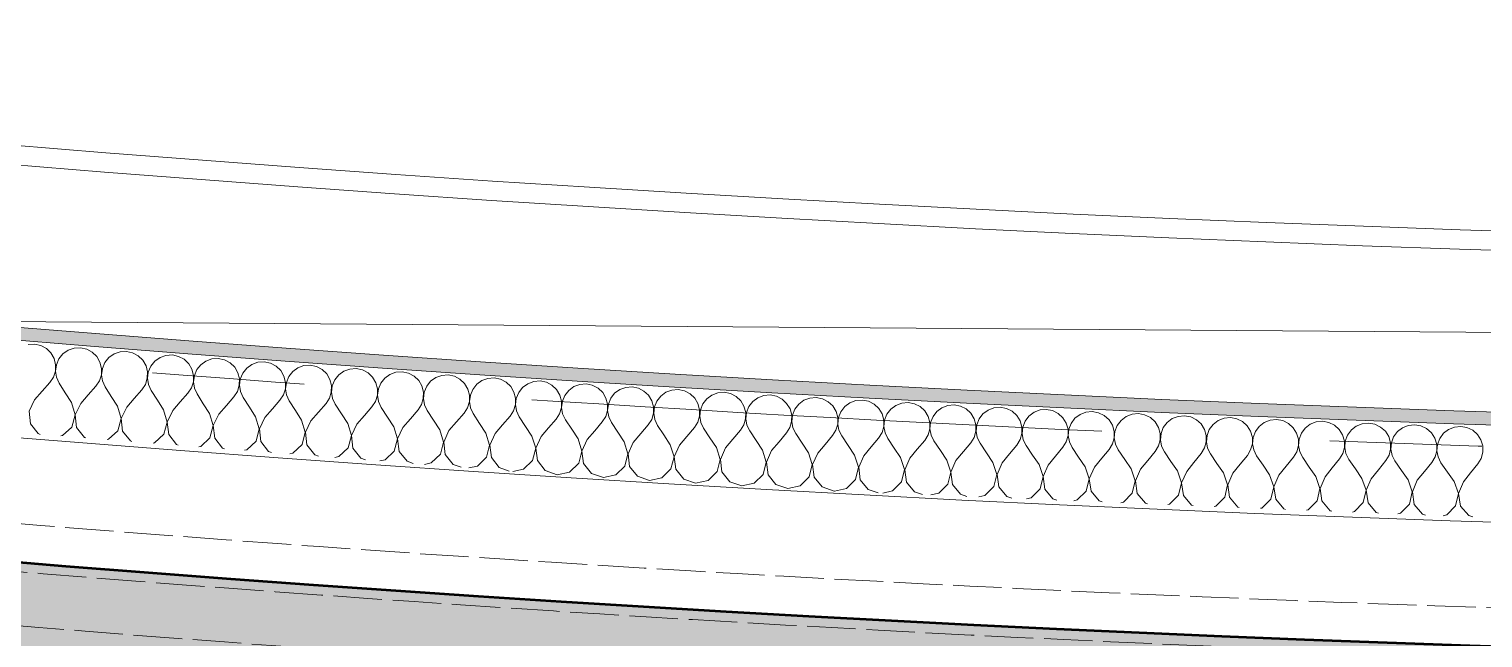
# Model space of a CAD drawing. Header units: millimetres. Extents: x -89663 to 74273, y -103666 to 18539.
# Drawn here: x -29060 to -27712, y -71921 to -71356 of the extents above; entities that cross this region are included whole.
import ezdxf
from ezdxf.enums import TextEntityAlignment as Align

# ---------------------------------------------------------------- set-up
doc = ezdxf.new("R2010")
doc.units = ezdxf.units.MM
doc.header["$MEASUREMENT"] = 0
doc.linetypes.add('Double Dashed', pattern=[1093.611073, 529.166651, -211.666656, 141.111112, -211.666656])
doc.linetypes.add('Hidden Line', pattern=[55, 45, -10])
for name, color, linetype in [('A-20-M_Floor_Slab', 7, 'Continuous'), ('A-25-M_Wall_Ext', 7, 'Continuous'), ('New_A-15-MG_Structural_Grid_Phase_2', 7, 'Continuous'), ('New_A-25-M_Wall_Ext', 7, 'Continuous'), ('New_A-25-M_Wall_Int', 7, 'Continuous'), ('New_A-40-M_Soft_Landscaping_P2', 7, 'Continuous')]:
    doc.layers.add(name, color=color, linetype=linetype)
for name, color, linetype, lineweight in [('A-20-M_Floor_Slab_Pen_No__89', 8, 'Continuous', 20), ('A-25-M_Wall_Ext_Pen_No__87', 8, 'Continuous', 20), ('New_A-25-M_Wall_Ext_Pen_No__87', 8, 'Continuous', 20), ('New_A-25-M_Wall_Int_Pen_No__193', 7, 'Continuous', 18), ('New_A-40-M_Soft_Landscaping_P2_Pen_No__150', 7, 'Continuous', 0)]:
    doc.layers.add(name, color=color, linetype=linetype, lineweight=lineweight)
for name, color, linetype, lineweight, true_color in [('New_A-15-MG_Structural_Grid_Phase_2_Pen_No__222', 7, 'Continuous', 13, 0x65af33), ('New_A-25-M_Wall_Ext_Pen_No__107', 7, 'Continuous', 15, 0xa6a6a6), ('New_A-25-M_Wall_Ext_Pen_No__27', 7, 'Continuous', 50, 0x2a2a2a), ('New_A-25-M_Wall_Int_Pen_No__107', 7, 'Continuous', 15, 0xa6a6a6), ('New_A-25-M_Wall_Int_Pen_No__149', 7, 'Continuous', 0, 0x2a2a2a)]:
    doc.layers.add(name, color=color, linetype=linetype, lineweight=lineweight, true_color=true_color)
doc.styles.add('GENERATED_STYLE_4', font='')
doc.styles.get('GENERATED_STYLE_4').set_extended_font_data('Swis721 BT')

# ---------------------------------------------------------------- blocks, each defined once
blk = doc.blocks.new('*X220')
at = {"layer": 'New_A-25-M_Wall_Int_Pen_No__107', "linetype": 'Continuous'}
for p, q in [((-29060.8, -71648.9), (-29054.9, -71648.6)), ((-29054.9, -71648.6), (-29049.1, -71649.9)), ((-29049.1, -71649.9), (-29043.9, -71652.7)), ((-29043.9, -71652.7), (-29039.7, -71656.8)), ((-29039.7, -71656.8), (-29036.8, -71661.9)), ((-29032.3, -71662.3), (-29028.6, -71657.7)), ((-29028.6, -71657.7), (-29023.7, -71654.3)), ((-29023.7, -71654.3), (-29018.2, -71652.4)), ((-29018.2, -71652.4), (-29012.3, -71652)), ((-29012.3, -71652), (-29006.5, -71653.3)), ((-29006.5, -71653.3), (-29001.3, -71656.1)), ((-29001.3, -71656.1), (-28997.1, -71660.2)), ((-28997.1, -71660.2), (-28994.2, -71665.3)), ((-28986, -71661.1), (-28981.1, -71657.7)), ((-28981.1, -71657.7), (-28975.6, -71655.7)), ((-28975.6, -71655.7), (-28969.7, -71655.4)), ((-28969.7, -71655.4), (-28963.9, -71656.7)), ((-28963.9, -71656.7), (-28958.7, -71659.5)), ((-28958.7, -71659.5), (-28954.5, -71663.6)), ((-28938.5, -71661), (-28933, -71659.1)), ((-28933, -71659.1), (-28927.1, -71658.7)), ((-28927.1, -71658.7), (-28921.3, -71660)), ((-28921.3, -71660), (-28916.1, -71662.7)), ((-29035.5, -71673.6), (-29037.3, -71679.2)), ((-29036.8, -71661.9), (-29035.4, -71667.7)), ((-29035.4, -71667.7), (-29035.5, -71673.6)), ((-29035.4, -71673.6), (-29034.6, -71667.7)), ((-29034.5, -71679.4), (-29035.4, -71673.6)), ((-29034.6, -71667.7), (-29032.3, -71662.3)), ((-28994.2, -71665.3), (-28992.7, -71671.1)), ((-28992.7, -71671.1), (-28992.9, -71677)), ((-28992.7, -71677), (-28992, -71671.1)), ((-28992, -71671.1), (-28989.7, -71665.7)), ((-28989.7, -71665.7), (-28986, -71661.1)), ((-28954.5, -71663.6), (-28951.5, -71668.7)), ((-28951.5, -71668.7), (-28950.1, -71674.4)), ((-28949.4, -71674.5), (-28947, -71669)), ((-28947, -71669), (-28943.3, -71664.4)), ((-28943.3, -71664.4), (-28938.5, -71661)), ((-28916.1, -71662.7), (-28911.9, -71666.9)), ((-28911.9, -71666.9), (-28908.9, -71672)), ((-28908.9, -71672), (-28907.5, -71677.7)), ((-28906.7, -71677.8), (-28904.4, -71672.3)), ((-28904.4, -71672.3), (-28900.7, -71667.7)), ((-28900.7, -71667.7), (-28895.9, -71664.3)), ((-28895.9, -71664.3), (-28890.4, -71662.3)), ((-28890.4, -71662.3), (-28884.5, -71661.9)), ((-28884.5, -71661.9), (-28878.7, -71663.2)), ((-28878.7, -71663.2), (-28873.5, -71666)), ((-28873.5, -71666), (-28869.3, -71670.1)), ((-28869.3, -71670.1), (-28866.3, -71675.2)), ((-28861.8, -71675.5), (-28858.1, -71670.9)), ((-28858.1, -71670.9), (-28853.3, -71667.5)), ((-28853.3, -71667.5), (-28847.7, -71665.5)), ((-28847.7, -71665.5), (-28841.9, -71665.1)), ((-28841.9, -71665.1), (-28836.1, -71666.4)), ((-28836.1, -71666.4), (-28830.9, -71669.1)), ((-28830.9, -71669.1), (-28826.6, -71673.2)), ((-28826.6, -71673.2), (-28823.7, -71678.3)), ((-28815.5, -71674), (-28810.7, -71670.6)), ((-28810.7, -71670.6), (-28805.1, -71668.6)), ((-28805.1, -71668.6), (-28799.2, -71668.2)), ((-28799.2, -71668.2), (-28793.5, -71669.5)), ((-28793.5, -71669.5), (-28788.3, -71672.2)), ((-28788.3, -71672.2), (-28784, -71676.3)), ((-28772.8, -71677.1), (-28768, -71673.7)), ((-28768, -71673.7), (-28762.5, -71671.7)), ((-28762.5, -71671.7), (-28756.6, -71671.3)), ((-28756.6, -71671.3), (-28750.8, -71672.5)), ((-28750.8, -71672.5), (-28745.6, -71675.3)), ((-29047.7, -71692.2), (-29040.6, -71684.1)), ((-29037.3, -71679.2), (-29040.6, -71684.1)), ((-29032.1, -71684.8), (-29034.5, -71679.4)), ((-29026.4, -71693.9), (-29032.1, -71684.8)), ((-28994.7, -71682.6), (-28998, -71687.5)), ((-28992.9, -71677), (-28994.7, -71682.6)), ((-28991.9, -71682.8), (-28992.7, -71677)), ((-28989.4, -71688.2), (-28991.9, -71682.8)), ((-28952.1, -71686), (-28955.3, -71690.9)), ((-28950.3, -71680.3), (-28952.1, -71686)), ((-28950.1, -71674.4), (-28950.3, -71680.3)), ((-28950.1, -71680.3), (-28949.4, -71674.5)), ((-28949.2, -71686.2), (-28950.1, -71680.3)), ((-28946.8, -71691.6), (-28949.2, -71686.2)), ((-28907.6, -71683.6), (-28909.4, -71689.2)), ((-28907.5, -71677.7), (-28907.6, -71683.6)), ((-28907.5, -71683.6), (-28906.7, -71677.8)), ((-28906.6, -71689.5), (-28907.5, -71683.6)), ((-28865, -71686.8), (-28866.7, -71692.5)), ((-28866.3, -71675.2), (-28864.8, -71680.9)), ((-28864.8, -71680.9), (-28865, -71686.8)), ((-28864.8, -71686.8), (-28864.1, -71681)), ((-28863.9, -71692.7), (-28864.8, -71686.8)), ((-28864.1, -71681), (-28861.8, -71675.5)), ((-28823.7, -71678.3), (-28822.2, -71684.1)), ((-28822.2, -71684.1), (-28822.3, -71690)), ((-28822.2, -71690), (-28821.4, -71684.1)), ((-28821.4, -71684.1), (-28819.2, -71678.7)), ((-28819.2, -71678.7), (-28815.5, -71674)), ((-28784, -71676.3), (-28781, -71681.4)), ((-28781, -71681.4), (-28779.5, -71687.1)), ((-28779.5, -71687.1), (-28779.7, -71693.1)), ((-28779.5, -71693.1), (-28778.8, -71687.2)), ((-28778.8, -71687.2), (-28776.5, -71681.7)), ((-28776.5, -71681.7), (-28772.8, -71677.1)), ((-28745.6, -71675.3), (-28741.4, -71679.3)), ((-28741.4, -71679.3), (-28738.4, -71684.4)), ((-28738.4, -71684.4), (-28736.9, -71690.2)), ((-28736.1, -71690.2), (-28733.9, -71684.8)), ((-28733.9, -71684.8), (-28730.2, -71680.1)), ((-28730.2, -71680.1), (-28725.4, -71676.7)), ((-28725.4, -71676.7), (-28719.9, -71674.7)), ((-28719.9, -71674.7), (-28714, -71674.3)), ((-28714, -71674.3), (-28708.2, -71675.5)), ((-28708.2, -71675.5), (-28703, -71678.2)), ((-28703, -71678.2), (-28698.7, -71682.3)), ((-28698.7, -71682.3), (-28695.7, -71687.4)), ((-28695.7, -71687.4), (-28694.2, -71693.1)), ((-28691.2, -71687.7), (-28687.6, -71683.1)), ((-28687.6, -71683.1), (-28682.8, -71679.6)), ((-28682.8, -71679.6), (-28677.2, -71677.6)), ((-28677.2, -71677.6), (-28671.4, -71677.2)), ((-28671.4, -71677.2), (-28665.6, -71678.4)), ((-28665.6, -71678.4), (-28660.4, -71681.1)), ((-28660.4, -71681.1), (-28656.1, -71685.2)), ((-28656.1, -71685.2), (-28653.1, -71690.3)), ((-28648.6, -71690.6), (-28644.9, -71685.9)), ((-28644.9, -71685.9), (-28640.1, -71682.5)), ((-28640.1, -71682.5), (-28634.6, -71680.5)), ((-28634.6, -71680.5), (-28628.7, -71680)), ((-28628.7, -71680), (-28622.9, -71681.2)), ((-28622.9, -71681.2), (-28617.7, -71684)), ((-28617.7, -71684), (-28613.4, -71688)), ((-28602.3, -71688.8), (-28597.5, -71685.3)), ((-28597.5, -71685.3), (-28592, -71683.3)), ((-28592, -71683.3), (-28586.1, -71682.8)), ((-28586.1, -71682.8), (-28580.3, -71684)), ((-28580.3, -71684), (-28575.1, -71686.7)), ((-28575.1, -71686.7), (-28570.8, -71690.8)), ((-28554.8, -71688), (-28549.3, -71686)), ((-28549.3, -71686), (-28543.4, -71685.5)), ((-28543.4, -71685.5), (-28537.7, -71686.7)), ((-28537.7, -71686.7), (-28532.4, -71689.4)), ((-29059.9, -71710.7), (-29054.8, -71700.2)), ((-29054.8, -71700.2), (-29047.7, -71692.2)), ((-29020.6, -71702.9), (-29026.4, -71693.9)), ((-29012.1, -71703.6), (-29005, -71695.6)), ((-29005, -71695.6), (-28998, -71687.5)), ((-28983.7, -71697.3), (-28989.4, -71688.2)), ((-28978, -71706.3), (-28983.7, -71697.3)), ((-28969.4, -71707), (-28962.4, -71698.9)), ((-28962.4, -71698.9), (-28955.3, -71690.9)), ((-28941, -71700.6), (-28946.8, -71691.6)), ((-28935.3, -71709.6), (-28941, -71700.6)), ((-28919.7, -71702.2), (-28912.6, -71694.2)), ((-28909.4, -71689.2), (-28912.6, -71694.2)), ((-28904.1, -71694.8), (-28906.6, -71689.5)), ((-28898.4, -71703.9), (-28904.1, -71694.8)), ((-28877, -71705.5), (-28870, -71697.4)), ((-28866.7, -71692.5), (-28870, -71697.4)), ((-28861.4, -71698), (-28863.9, -71692.7)), ((-28855.7, -71707.1), (-28861.4, -71698)), ((-28834.3, -71708.6), (-28827.3, -71700.6)), ((-28824.1, -71695.6), (-28827.3, -71700.6)), ((-28822.3, -71690), (-28824.1, -71695.6)), ((-28821.2, -71695.8), (-28822.2, -71690)), ((-28818.8, -71701.2), (-28821.2, -71695.8)), ((-28781.4, -71698.7), (-28784.6, -71703.7)), ((-28779.7, -71693.1), (-28781.4, -71698.7)), ((-28778.6, -71698.9), (-28779.5, -71693.1)), ((-28776.1, -71704.3), (-28778.6, -71698.9)), ((-28737, -71696.1), (-28738.8, -71701.7)), ((-28736.9, -71690.2), (-28737, -71696.1)), ((-28736.8, -71696.1), (-28736.1, -71690.2)), ((-28735.9, -71701.9), (-28736.8, -71696.1)), ((-28694.4, -71699), (-28696.1, -71704.7)), ((-28694.2, -71693.1), (-28694.4, -71699)), ((-28694.2, -71699), (-28693.5, -71693.2)), ((-28693.2, -71704.9), (-28694.2, -71699)), ((-28693.5, -71693.2), (-28691.2, -71687.7)), ((-28653.1, -71690.3), (-28651.6, -71696)), ((-28651.6, -71696), (-28651.7, -71701.9)), ((-28651.5, -71701.9), (-28650.8, -71696)), ((-28650.8, -71696), (-28648.6, -71690.6)), ((-28613.4, -71688), (-28610.4, -71693.1)), ((-28610.4, -71693.1), (-28608.9, -71698.8)), ((-28608.9, -71698.8), (-28609, -71704.7)), ((-28608.8, -71704.7), (-28608.2, -71698.9)), ((-28608.2, -71698.9), (-28605.9, -71693.4)), ((-28605.9, -71693.4), (-28602.3, -71688.8)), ((-28570.8, -71690.8), (-28567.8, -71695.9)), ((-28567.8, -71695.9), (-28566.2, -71701.6)), ((-28565.5, -71701.6), (-28563.3, -71696.2)), ((-28563.3, -71696.2), (-28559.6, -71691.5)), ((-28559.6, -71691.5), (-28554.8, -71688)), ((-28532.4, -71689.4), (-28528.1, -71693.5)), ((-28528.1, -71693.5), (-28525.1, -71698.6)), ((-28525.1, -71698.6), (-28523.6, -71704.3)), ((-28522.8, -71704.3), (-28520.6, -71698.8)), ((-28520.6, -71698.8), (-28517, -71694.2)), ((-28517, -71694.2), (-28512.2, -71690.7)), ((-28512.2, -71690.7), (-28506.7, -71688.7)), ((-28506.7, -71688.7), (-28500.8, -71688.2)), ((-28500.8, -71688.2), (-28495, -71689.4)), ((-28495, -71689.4), (-28489.8, -71692.1)), ((-28489.8, -71692.1), (-28485.5, -71696.1)), ((-28485.5, -71696.1), (-28482.4, -71701.2)), ((-28477.9, -71701.5), (-28474.3, -71696.8)), ((-28474.3, -71696.8), (-28469.5, -71693.3)), ((-28469.5, -71693.3), (-28464, -71691.3)), ((-28464, -71691.3), (-28458.1, -71690.8)), ((-28458.1, -71690.8), (-28452.3, -71692)), ((-28452.3, -71692), (-28447.1, -71694.7)), ((-28447.1, -71694.7), (-28442.8, -71698.7)), ((-28442.8, -71698.7), (-28439.8, -71703.8)), ((-28435.2, -71704), (-28431.6, -71699.4)), ((-28431.6, -71699.4), (-28426.9, -71695.9)), ((-28426.9, -71695.9), (-28421.3, -71693.8)), ((-28421.3, -71693.8), (-28415.5, -71693.3)), ((-28415.5, -71693.3), (-28409.7, -71694.5)), ((-28409.7, -71694.5), (-28404.4, -71697.2)), ((-28404.4, -71697.2), (-28400.1, -71701.2)), ((-28389, -71701.8), (-28384.2, -71698.3)), ((-28384.2, -71698.3), (-28378.7, -71696.3)), ((-28378.7, -71696.3), (-28372.8, -71695.8)), ((-28372.8, -71695.8), (-28367, -71696.9)), ((-28367, -71696.9), (-28361.8, -71699.6)), ((-28361.8, -71699.6), (-28357.5, -71703.6)), ((-28346.3, -71704.3), (-28341.5, -71700.7)), ((-28341.5, -71700.7), (-28336, -71698.7)), ((-28336, -71698.7), (-28330.1, -71698.2)), ((-28330.1, -71698.2), (-28324.4, -71699.3)), ((-28324.4, -71699.3), (-28319.1, -71702)), ((-28293.4, -71701), (-28287.5, -71700.5)), ((-28287.5, -71700.5), (-28281.7, -71701.6)), ((-29058.6, -71722.4), (-29059.9, -71710.7)), ((-29020.6, -71702.9), (-29017.3, -71714.2)), ((-29017.3, -71714.2), (-29020.4, -71725.5)), ((-29017.2, -71714.2), (-29012.1, -71703.6)), ((-29015.9, -71725.8), (-29017.2, -71714.2)), ((-28978, -71706.3), (-28974.6, -71717.6)), ((-28974.5, -71717.6), (-28969.4, -71707)), ((-28935.3, -71709.6), (-28931.9, -71720.9)), ((-28931.8, -71720.9), (-28926.8, -71710.3)), ((-28926.8, -71710.3), (-28919.7, -71702.2)), ((-28892.6, -71712.9), (-28898.4, -71703.9)), ((-28892.6, -71712.9), (-28889.2, -71724.1)), ((-28889.1, -71724.1), (-28884.1, -71713.5)), ((-28884.1, -71713.5), (-28877, -71705.5)), ((-28849.9, -71716.1), (-28855.7, -71707.1)), ((-28841.4, -71716.7), (-28834.3, -71708.6)), ((-28813, -71710.2), (-28818.8, -71701.2)), ((-28807.2, -71719.2), (-28813, -71710.2)), ((-28798.7, -71719.8), (-28791.7, -71711.7)), ((-28791.7, -71711.7), (-28784.6, -71703.7)), ((-28770.3, -71713.3), (-28776.1, -71704.3)), ((-28764.5, -71722.3), (-28770.3, -71713.3)), ((-28749, -71714.8), (-28742, -71706.7)), ((-28738.8, -71701.7), (-28742, -71706.7)), ((-28733.4, -71707.3), (-28735.9, -71701.9)), ((-28727.6, -71716.3), (-28733.4, -71707.3)), ((-28706.3, -71717.8), (-28699.3, -71709.6)), ((-28696.1, -71704.7), (-28699.3, -71709.6)), ((-28690.7, -71710.2), (-28693.2, -71704.9)), ((-28684.9, -71719.2), (-28690.7, -71710.2)), ((-28663.6, -71720.7), (-28656.6, -71712.5)), ((-28653.4, -71707.6), (-28656.6, -71712.5)), ((-28651.7, -71701.9), (-28653.4, -71707.6)), ((-28650.6, -71707.8), (-28651.5, -71701.9)), ((-28648.1, -71713.1), (-28650.6, -71707.8)), ((-28642.2, -71722.1), (-28648.1, -71713.1)), ((-28610.7, -71710.4), (-28613.9, -71715.4)), ((-28609, -71704.7), (-28610.7, -71710.4)), ((-28607.9, -71710.6), (-28608.8, -71704.7)), ((-28605.4, -71715.9), (-28607.9, -71710.6)), ((-28568, -71713.2), (-28571.2, -71718.1)), ((-28566.3, -71707.5), (-28568, -71713.2)), ((-28566.2, -71701.6), (-28566.3, -71707.5)), ((-28566.2, -71707.5), (-28565.5, -71701.6)), ((-28565.2, -71713.3), (-28566.2, -71707.5)), ((-28562.7, -71718.7), (-28565.2, -71713.3)), ((-28523.6, -71710.2), (-28525.3, -71715.8)), ((-28523.6, -71704.3), (-28523.6, -71710.2)), ((-28523.5, -71710.2), (-28522.8, -71704.3)), ((-28522.5, -71716), (-28523.5, -71710.2)), ((-28481, -71712.8), (-28482.6, -71718.5)), ((-28482.4, -71701.2), (-28480.9, -71706.9)), ((-28480.9, -71706.9), (-28481, -71712.8)), ((-28480.8, -71712.8), (-28480.1, -71706.9)), ((-28479.8, -71718.6), (-28480.8, -71712.8)), ((-28480.1, -71706.9), (-28477.9, -71701.5)), ((-28439.8, -71703.8), (-28438.2, -71709.5)), ((-28438.2, -71709.5), (-28438.3, -71715.4)), ((-28438.1, -71715.4), (-28437.5, -71709.5)), ((-28437.5, -71709.5), (-28435.2, -71704)), ((-28400.1, -71701.2), (-28397.1, -71706.3)), ((-28397.1, -71706.3), (-28395.5, -71712)), ((-28395.5, -71712), (-28395.6, -71717.9)), ((-28395.4, -71717.9), (-28394.8, -71712)), ((-28394.8, -71712), (-28392.6, -71706.5)), ((-28392.6, -71706.5), (-28389, -71701.8)), ((-28357.5, -71703.6), (-28354.4, -71708.7)), ((-28354.4, -71708.7), (-28352.8, -71714.4)), ((-28352.8, -71714.4), (-28352.9, -71720.3)), ((-28352.1, -71714.4), (-28349.9, -71708.9)), ((-28349.9, -71708.9), (-28346.3, -71704.3)), ((-28319.1, -71702), (-28314.8, -71706)), ((-28314.8, -71706), (-28311.7, -71711.1)), ((-28311.7, -71711.1), (-28310.1, -71716.8)), ((-28309.4, -71716.8), (-28307.2, -71711.3)), ((-28307.2, -71711.3), (-28303.6, -71706.6)), ((-28303.6, -71706.6), (-28298.9, -71703.1)), ((-28298.9, -71703.1), (-28293.4, -71701)), ((-28281.7, -71701.6), (-28276.4, -71704.3)), ((-28276.4, -71704.3), (-28272.1, -71708.3)), ((-28272.1, -71708.3), (-28269, -71713.4)), ((-28269, -71713.4), (-28267.4, -71719.1)), ((-28266.7, -71719.1), (-28264.5, -71713.6)), ((-28264.5, -71713.6), (-28260.9, -71708.9)), ((-28260.9, -71708.9), (-28256.2, -71705.4)), ((-28256.2, -71705.4), (-28250.7, -71703.3)), ((-28250.7, -71703.3), (-28244.8, -71702.8)), ((-28244.8, -71702.8), (-28239, -71703.9)), ((-28239, -71703.9), (-28233.8, -71706.6)), ((-28233.8, -71706.6), (-28229.4, -71710.6)), ((-28229.4, -71710.6), (-28226.3, -71715.6)), ((-28221.8, -71715.8), (-28218.2, -71711.1)), ((-28218.2, -71711.1), (-28213.5, -71707.6)), ((-28213.5, -71707.6), (-28208, -71705.5)), ((-28208, -71705.5), (-28202.1, -71705)), ((-28202.1, -71705), (-28196.3, -71706.1)), ((-28196.3, -71706.1), (-28191.1, -71708.7)), ((-28191.1, -71708.7), (-28186.7, -71712.7)), ((-28186.7, -71712.7), (-28183.6, -71717.8)), ((-28179.1, -71718), (-28175.6, -71713.3)), ((-28175.6, -71713.3), (-28170.8, -71709.8)), ((-28170.8, -71709.8), (-28165.3, -71707.6)), ((-28165.3, -71707.6), (-28159.5, -71707.1)), ((-28159.5, -71707.1), (-28153.7, -71708.2)), ((-28153.7, -71708.2), (-28148.4, -71710.9)), ((-28148.4, -71710.9), (-28144, -71714.8)), ((-28132.9, -71715.4), (-28128.1, -71711.8)), ((-28128.1, -71711.8), (-28122.6, -71709.7)), ((-28122.6, -71709.7), (-28116.8, -71709.2)), ((-28116.8, -71709.2), (-28111, -71710.3)), ((-28111, -71710.3), (-28105.7, -71712.9)), ((-28105.7, -71712.9), (-28101.3, -71716.9)), ((-28090.2, -71717.4), (-28085.5, -71713.9)), ((-28085.5, -71713.9), (-28080, -71711.7)), ((-28080, -71711.7), (-28074.1, -71711.2)), ((-28074.1, -71711.2), (-28068.3, -71712.3)), ((-28068.3, -71712.3), (-28063, -71714.9)), ((-28042.8, -71715.8), (-28037.3, -71713.7)), ((-28037.3, -71713.7), (-28031.4, -71713.1)), ((-28031.4, -71713.1), (-28025.6, -71714.2)), ((-28025.6, -71714.2), (-28020.3, -71716.8)), ((-29051.4, -71731.6), (-29058.6, -71722.4)), ((-29020.4, -71725.5), (-29029, -71733.5)), ((-29008.7, -71735.1), (-29015.9, -71725.8)), ((-28974.6, -71717.6), (-28977.7, -71728.9)), ((-28973.2, -71729.2), (-28974.5, -71717.6)), ((-28931.9, -71720.9), (-28935, -71732.2)), ((-28930.5, -71732.5), (-28931.8, -71720.9)), ((-28889.2, -71724.1), (-28892.3, -71735.4)), ((-28887.8, -71735.8), (-28889.1, -71724.1)), ((-28849.9, -71716.1), (-28846.5, -71727.3)), ((-28846.5, -71727.3), (-28849.5, -71738.6)), ((-28846.4, -71727.3), (-28841.4, -71716.7)), ((-28845, -71739), (-28846.4, -71727.3)), ((-28807.2, -71719.2), (-28803.8, -71730.4)), ((-28803.6, -71730.4), (-28798.7, -71719.8)), ((-28764.5, -71722.3), (-28761.1, -71733.5)), ((-28760.9, -71733.5), (-28756, -71722.9)), ((-28756, -71722.9), (-28749, -71714.8)), ((-28721.8, -71725.3), (-28727.6, -71716.3)), ((-28721.8, -71725.3), (-28718.4, -71736.5)), ((-28718.2, -71736.5), (-28713.3, -71725.9)), ((-28713.3, -71725.9), (-28706.3, -71717.8)), ((-28679.1, -71728.2), (-28684.9, -71719.2)), ((-28670.6, -71728.8), (-28663.6, -71720.7)), ((-28636.4, -71731.1), (-28642.2, -71722.1)), ((-28627.8, -71731.6), (-28620.9, -71723.5)), ((-28620.9, -71723.5), (-28613.9, -71715.4)), ((-28599.5, -71724.9), (-28605.4, -71715.9)), ((-28593.7, -71733.9), (-28599.5, -71724.9)), ((-28585.1, -71734.4), (-28578.2, -71726.3)), ((-28578.2, -71726.3), (-28571.2, -71718.1)), ((-28556.8, -71727.6), (-28562.7, -71718.7)), ((-28550.9, -71736.6), (-28556.8, -71727.6)), ((-28535.5, -71729), (-28528.5, -71720.8)), ((-28525.3, -71715.8), (-28528.5, -71720.8)), ((-28520, -71721.4), (-28522.5, -71716)), ((-28514.1, -71730.3), (-28520, -71721.4)), ((-28492.7, -71731.6), (-28485.8, -71723.5)), ((-28482.6, -71718.5), (-28485.8, -71723.5)), ((-28477.3, -71724), (-28479.8, -71718.6)), ((-28471.4, -71732.9), (-28477.3, -71724)), ((-28450, -71734.2), (-28443.1, -71726)), ((-28439.9, -71721), (-28443.1, -71726)), ((-28438.3, -71715.4), (-28439.9, -71721)), ((-28437.1, -71721.2), (-28438.1, -71715.4)), ((-28434.6, -71726.5), (-28437.1, -71721.2)), ((-28428.7, -71735.5), (-28434.6, -71726.5)), ((-28397.2, -71723.5), (-28400.4, -71728.5)), ((-28395.6, -71717.9), (-28397.2, -71723.5)), ((-28394.4, -71723.7), (-28395.4, -71717.9)), ((-28391.8, -71729), (-28394.4, -71723.7)), ((-28354.5, -71726), (-28357.7, -71731)), ((-28352.9, -71720.3), (-28354.5, -71726)), ((-28352.7, -71720.3), (-28352.1, -71714.4)), ((-28351.7, -71726.1), (-28352.7, -71720.3)), ((-28349.1, -71731.5), (-28351.7, -71726.1)), ((-28310.2, -71722.7), (-28311.8, -71728.3)), ((-28310.1, -71716.8), (-28310.2, -71722.7)), ((-28310, -71722.7), (-28309.4, -71716.8)), ((-28309, -71728.5), (-28310, -71722.7)), ((-28267.5, -71725), (-28269.1, -71730.6)), ((-28267.4, -71719.1), (-28267.5, -71725)), ((-28267.3, -71725), (-28266.7, -71719.1)), ((-28266.3, -71730.8), (-28267.3, -71725)), ((-28224.8, -71727.2), (-28226.4, -71732.9)), ((-28226.3, -71715.6), (-28224.7, -71721.3)), ((-28224.7, -71721.3), (-28224.8, -71727.2)), ((-28224.6, -71727.2), (-28224, -71721.3)), ((-28223.5, -71733), (-28224.6, -71727.2)), ((-28224, -71721.3), (-28221.8, -71715.8)), ((-28183.6, -71717.8), (-28182, -71723.5)), ((-28182, -71723.5), (-28182, -71729.4)), ((-28181.9, -71729.4), (-28181.3, -71723.5)), ((-28181.3, -71723.5), (-28179.1, -71718)), ((-28144, -71714.8), (-28140.9, -71719.9)), ((-28140.9, -71719.9), (-28139.3, -71725.6)), ((-28139.3, -71725.6), (-28139.3, -71731.5)), ((-28139.2, -71731.5), (-28138.6, -71725.6)), ((-28138.6, -71725.6), (-28136.4, -71720.1)), ((-28136.4, -71720.1), (-28132.9, -71715.4)), ((-28101.3, -71716.9), (-28098.2, -71721.9)), ((-28098.2, -71721.9), (-28096.6, -71727.6)), ((-28096.6, -71727.6), (-28096.6, -71733.5)), ((-28096.4, -71733.5), (-28095.9, -71727.6)), ((-28095.9, -71727.6), (-28093.7, -71722.1)), ((-28093.7, -71722.1), (-28090.2, -71717.4)), ((-28063, -71714.9), (-28058.6, -71718.9)), ((-28058.6, -71718.9), (-28055.5, -71723.9)), ((-28055.5, -71723.9), (-28053.9, -71729.6)), ((-28053.2, -71729.6), (-28051, -71724.1)), ((-28051, -71724.1), (-28047.5, -71719.4)), ((-28047.5, -71719.4), (-28042.8, -71715.8)), ((-28020.3, -71716.8), (-28015.9, -71720.8)), ((-28015.9, -71720.8), (-28012.8, -71725.8)), ((-28012.8, -71725.8), (-28011.2, -71731.5)), ((-28010.4, -71731.5), (-28008.3, -71726)), ((-28008.3, -71726), (-28004.8, -71721.3)), ((-28004.8, -71721.3), (-28000.1, -71717.7)), ((-28000.1, -71717.7), (-27994.6, -71715.6)), ((-27994.6, -71715.6), (-27988.7, -71715)), ((-27988.7, -71715), (-27982.9, -71716.1)), ((-27982.9, -71716.1), (-27977.6, -71718.7)), ((-27977.6, -71718.7), (-27973.2, -71722.6)), ((-27973.2, -71722.6), (-27970.1, -71727.7)), ((-27970.1, -71727.7), (-27968.5, -71733.3)), ((-27967.7, -71733.4), (-27965.6, -71727.8)), ((-27965.6, -71727.8), (-27962.1, -71723.1)), ((-27962.1, -71723.1), (-27957.4, -71719.5)), ((-27957.4, -71719.5), (-27951.9, -71717.4)), ((-27951.9, -71717.4), (-27946, -71716.8)), ((-27946, -71716.8), (-27940.2, -71717.9)), ((-27940.2, -71717.9), (-27934.9, -71720.5)), ((-27934.9, -71720.5), (-27930.5, -71724.4)), ((-27930.5, -71724.4), (-27927.4, -71729.4)), ((-27922.9, -71729.6), (-27919.4, -71724.9)), ((-27919.4, -71724.9), (-27914.7, -71721.3)), ((-27914.7, -71721.3), (-27909.2, -71719.1)), ((-27909.2, -71719.1), (-27903.3, -71718.6)), ((-27903.3, -71718.6), (-27897.5, -71719.6)), ((-27897.5, -71719.6), (-27892.2, -71722.2)), ((-27892.2, -71722.2), (-27887.8, -71726.1)), ((-27887.8, -71726.1), (-27884.7, -71731.1)), ((-27880.2, -71731.3), (-27876.6, -71726.6)), ((-27876.6, -71726.6), (-27872, -71723)), ((-27872, -71723), (-27866.5, -71720.8)), ((-27866.5, -71720.8), (-27860.6, -71720.2)), ((-27860.6, -71720.2), (-27854.8, -71721.3)), ((-27854.8, -71721.3), (-27849.5, -71723.9)), ((-27849.5, -71723.9), (-27845.1, -71727.8)), ((-27845.1, -71727.8), (-27842, -71732.8)), ((-27833.9, -71728.2), (-27829.3, -71724.6)), ((-27829.3, -71724.6), (-27823.8, -71722.4)), ((-27823.8, -71722.4), (-27817.9, -71721.8)), ((-27817.9, -71721.8), (-27812.1, -71722.9)), ((-27812.1, -71722.9), (-27806.8, -71725.5)), ((-27806.8, -71725.5), (-27802.4, -71729.4)), ((-27791.2, -71729.8), (-27786.6, -71726.2)), ((-27786.6, -71726.2), (-27781.1, -71724)), ((-27781.1, -71724), (-27775.2, -71723.4)), ((-27775.2, -71723.4), (-27769.4, -71724.4)), ((-27769.4, -71724.4), (-27764.1, -71727)), ((-27764.1, -71727), (-27759.7, -71730.9)), ((-27748.5, -71731.3), (-27743.8, -71727.7)), ((-27743.8, -71727.7), (-27738.4, -71725.5)), ((-27738.4, -71725.5), (-27732.5, -71724.9)), ((-27732.5, -71724.9), (-27726.7, -71725.9)), ((-27726.7, -71725.9), (-27721.4, -71728.5)), ((-29049.8, -71732.3), (-29051.4, -71731.6)), ((-29029, -71733.5), (-29030.6, -71733.8)), ((-29007.3, -71735.6), (-29008.7, -71735.1)), ((-28986.3, -71736.9), (-28987.6, -71737.1)), ((-28977.7, -71728.9), (-28986.3, -71736.9)), ((-28966, -71738.4), (-28973.2, -71729.2)), ((-28964.7, -71738.9), (-28966, -71738.4)), ((-28943.5, -71740.2), (-28944.9, -71740.5)), ((-28935, -71732.2), (-28943.5, -71740.2)), ((-28923.3, -71741.7), (-28930.5, -71732.5)), ((-28892.3, -71735.4), (-28900.8, -71743.5)), ((-28880.5, -71745), (-28887.8, -71735.8)), ((-28849.5, -71738.6), (-28858.1, -71746.7)), ((-28837.8, -71748.2), (-28845, -71739)), ((-28803.8, -71730.4), (-28806.8, -71741.7)), ((-28802.3, -71742.1), (-28803.6, -71730.4)), ((-28761.1, -71733.5), (-28764.1, -71744.8)), ((-28759.6, -71745.1), (-28760.9, -71733.5)), ((-28718.4, -71736.5), (-28721.3, -71747.8)), ((-28716.8, -71748.1), (-28718.2, -71736.5)), ((-28679.1, -71728.2), (-28675.7, -71739.4)), ((-28675.7, -71739.4), (-28678.6, -71750.7)), ((-28675.5, -71739.4), (-28670.6, -71728.8)), ((-28674.1, -71751), (-28675.5, -71739.4)), ((-28636.4, -71731.1), (-28632.9, -71742.3)), ((-28632.7, -71742.3), (-28627.8, -71731.6)), ((-28593.7, -71733.9), (-28590.2, -71745)), ((-28590, -71745.1), (-28585.1, -71734.4)), ((-28550.9, -71736.6), (-28547.4, -71747.8)), ((-28547.3, -71747.8), (-28542.4, -71737.1)), ((-28542.4, -71737.1), (-28535.5, -71729)), ((-28508.2, -71739.3), (-28514.1, -71730.3)), ((-28508.2, -71739.3), (-28504.7, -71750.4)), ((-28504.5, -71750.4), (-28499.7, -71739.8)), ((-28499.7, -71739.8), (-28492.7, -71731.6)), ((-28465.5, -71741.9), (-28471.4, -71732.9)), ((-28456.9, -71742.4), (-28450, -71734.2)), ((-28422.7, -71744.4), (-28428.7, -71735.5)), ((-28414.2, -71744.9), (-28407.3, -71736.7)), ((-28407.3, -71736.7), (-28400.4, -71728.5)), ((-28385.9, -71738), (-28391.8, -71729)), ((-28380, -71746.9), (-28385.9, -71738)), ((-28371.5, -71747.4), (-28364.6, -71739.2)), ((-28364.6, -71739.2), (-28357.7, -71731)), ((-28343.2, -71740.4), (-28349.1, -71731.5)), ((-28337.3, -71749.3), (-28343.2, -71740.4)), ((-28321.8, -71741.6), (-28315, -71733.4)), ((-28311.8, -71728.3), (-28315, -71733.4)), ((-28306.4, -71733.8), (-28309, -71728.5)), ((-28300.5, -71742.7), (-28306.4, -71733.8)), ((-28279.1, -71743.9), (-28272.2, -71735.7)), ((-28269.1, -71730.6), (-28272.2, -71735.7)), ((-28263.7, -71736.1), (-28266.3, -71730.8)), ((-28257.7, -71745), (-28263.7, -71736.1)), ((-28236.4, -71746.1), (-28229.5, -71737.9)), ((-28226.4, -71732.9), (-28229.5, -71737.9)), ((-28221, -71738.3), (-28223.5, -71733)), ((-28215, -71747.2), (-28221, -71738.3)), ((-28193.6, -71748.3), (-28186.8, -71740.1)), ((-28183.7, -71735.1), (-28186.8, -71740.1)), ((-28182, -71729.4), (-28183.7, -71735.1)), ((-28180.8, -71735.2), (-28181.9, -71729.4)), ((-28178.2, -71740.5), (-28180.8, -71735.2)), ((-28172.2, -71749.4), (-28178.2, -71740.5)), ((-28140.9, -71737.2), (-28144, -71742.2)), ((-28139.3, -71731.5), (-28140.9, -71737.2)), ((-28138.1, -71737.3), (-28139.2, -71731.5)), ((-28135.5, -71742.6), (-28138.1, -71737.3)), ((-28098.2, -71739.2), (-28101.3, -71744.2)), ((-28096.6, -71733.5), (-28098.2, -71739.2)), ((-28095.4, -71739.3), (-28096.4, -71733.5)), ((-28092.8, -71744.6), (-28095.4, -71739.3)), ((-28055.5, -71741.2), (-28058.6, -71746.2)), ((-28053.9, -71735.5), (-28055.5, -71741.2)), ((-28053.9, -71729.6), (-28053.9, -71735.5)), ((-28053.7, -71735.5), (-28053.2, -71729.6)), ((-28052.6, -71741.3), (-28053.7, -71735.5)), ((-28050, -71746.6), (-28052.6, -71741.3)), ((-28011.2, -71737.4), (-28012.7, -71743.1)), ((-28011.2, -71731.5), (-28011.2, -71737.4)), ((-28011, -71737.4), (-28010.4, -71731.5)), ((-28009.9, -71743.2), (-28011, -71737.4)), ((-27968.4, -71739.2), (-27970, -71744.9)), ((-27968.5, -71733.3), (-27968.4, -71739.2)), ((-27968.3, -71739.2), (-27967.7, -71733.4)), ((-27967.2, -71745.1), (-27968.3, -71739.2)), ((-27927.4, -71729.4), (-27925.7, -71735.1)), ((-27925.7, -71741), (-27927.3, -71746.7)), ((-27925.7, -71735.1), (-27925.7, -71741)), ((-27925.5, -71741), (-27925, -71735.1)), ((-27924.4, -71746.8), (-27925.5, -71741)), ((-27925, -71735.1), (-27922.9, -71729.6)), ((-27884.7, -71731.1), (-27883, -71736.8)), ((-27883, -71736.8), (-27883, -71742.7)), ((-27882.8, -71742.7), (-27882.3, -71736.8)), ((-27882.3, -71736.8), (-27880.2, -71731.3)), ((-27842, -71732.8), (-27840.3, -71738.5)), ((-27840.3, -71738.5), (-27840.2, -71744.4)), ((-27840.1, -71744.4), (-27839.6, -71738.5)), ((-27839.6, -71738.5), (-27837.5, -71733)), ((-27837.5, -71733), (-27833.9, -71728.2)), ((-27802.4, -71729.4), (-27799.2, -71734.4)), ((-27799.2, -71734.4), (-27797.6, -71740.1)), ((-27797.6, -71740.1), (-27797.5, -71746)), ((-27797.3, -71746), (-27796.8, -71740.1)), ((-27796.8, -71740.1), (-27794.7, -71734.5)), ((-27794.7, -71734.5), (-27791.2, -71729.8)), ((-27759.7, -71730.9), (-27756.5, -71735.9)), ((-27756.5, -71735.9), (-27754.8, -71741.6)), ((-27754.1, -71741.6), (-27752, -71736.1)), ((-27752, -71736.1), (-27748.5, -71731.3)), ((-27721.4, -71728.5), (-27717, -71732.4)), ((-27717, -71732.4), (-27713.8, -71737.4)), ((-27713.8, -71737.4), (-27712.1, -71743)), ((-28921.8, -71742.3), (-28923.3, -71741.7)), ((-28900.8, -71743.5), (-28902.5, -71743.8)), ((-28878.7, -71745.7), (-28880.5, -71745)), ((-28858.1, -71746.7), (-28860.2, -71747.1)), ((-28835.3, -71749.1), (-28837.8, -71748.2)), ((-28815.3, -71749.8), (-28818.2, -71750.4)), ((-28806.8, -71741.7), (-28815.3, -71749.8)), ((-28795, -71751.3), (-28802.3, -71742.1)), ((-28791.7, -71752.5), (-28795, -71751.3)), ((-28772.6, -71752.9), (-28776.4, -71753.7)), ((-28764.1, -71744.8), (-28772.6, -71752.9)), ((-28752.3, -71754.3), (-28759.6, -71745.1)), ((-28747.9, -71755.9), (-28752.3, -71754.3)), ((-28721.3, -71747.8), (-28729.8, -71755.9)), ((-28709.5, -71757.3), (-28716.8, -71748.1)), ((-28678.6, -71750.7), (-28687.1, -71758.8)), ((-28666.8, -71760.2), (-28674.1, -71751)), ((-28635.8, -71753.6), (-28644.3, -71761.7)), ((-28632.9, -71742.3), (-28635.8, -71753.6)), ((-28631.3, -71753.9), (-28632.7, -71742.3)), ((-28624, -71763), (-28631.3, -71753.9)), ((-28590.2, -71745), (-28593.1, -71756.4)), ((-28588.6, -71756.7), (-28590, -71745.1)), ((-28547.4, -71747.8), (-28550.3, -71759.1)), ((-28545.8, -71759.4), (-28547.3, -71747.8)), ((-28504.7, -71750.4), (-28507.6, -71761.8)), ((-28503.1, -71762.1), (-28504.5, -71750.4)), ((-28465.5, -71741.9), (-28461.9, -71753)), ((-28461.9, -71753), (-28464.8, -71764.4)), ((-28461.8, -71753), (-28456.9, -71742.4)), ((-28460.3, -71764.7), (-28461.8, -71753)), ((-28422.7, -71744.4), (-28419.2, -71755.6)), ((-28419, -71755.6), (-28414.2, -71744.9)), ((-28380, -71746.9), (-28376.4, -71758)), ((-28376.3, -71758), (-28371.5, -71747.4)), ((-28337.3, -71749.3), (-28333.7, -71760.4)), ((-28333.5, -71760.4), (-28328.7, -71749.8)), ((-28328.7, -71749.8), (-28321.8, -71741.6)), ((-28294.5, -71751.6), (-28300.5, -71742.7)), ((-28294.5, -71751.6), (-28290.9, -71762.8)), ((-28290.7, -71762.8), (-28286, -71752.1)), ((-28286, -71752.1), (-28279.1, -71743.9)), ((-28251.8, -71753.9), (-28257.7, -71745)), ((-28251.8, -71753.9), (-28248.2, -71765)), ((-28248, -71765.1), (-28243.2, -71754.4)), ((-28243.2, -71754.4), (-28236.4, -71746.1)), ((-28209, -71756.1), (-28215, -71747.2)), ((-28200.5, -71756.6), (-28193.6, -71748.3)), ((-28166.3, -71758.3), (-28172.2, -71749.4)), ((-28157.7, -71758.7), (-28150.9, -71750.4)), ((-28150.9, -71750.4), (-28144, -71742.2)), ((-28129.5, -71751.5), (-28135.5, -71742.6)), ((-28123.5, -71760.3), (-28129.5, -71751.5)), ((-28114.9, -71760.8), (-28108.1, -71752.5)), ((-28108.1, -71752.5), (-28101.3, -71744.2)), ((-28086.8, -71753.5), (-28092.8, -71744.6)), ((-28080.7, -71762.4), (-28086.8, -71753.5)), ((-28072.2, -71762.8), (-28065.4, -71754.5)), ((-28065.4, -71754.5), (-28058.6, -71746.2)), ((-28044, -71755.5), (-28050, -71746.6)), ((-28022.6, -71756.4), (-28015.8, -71748.1)), ((-28012.7, -71743.1), (-28015.8, -71748.1)), ((-28007.3, -71748.5), (-28009.9, -71743.2)), ((-28001.2, -71757.4), (-28007.3, -71748.5)), ((-27979.9, -71758.3), (-27973.1, -71750)), ((-27970, -71744.9), (-27973.1, -71750)), ((-27964.5, -71750.3), (-27967.2, -71745.1)), ((-27958.5, -71759.2), (-27964.5, -71750.3)), ((-27937.1, -71760.1), (-27930.3, -71751.8)), ((-27927.3, -71746.7), (-27930.3, -71751.8)), ((-27921.8, -71752.1), (-27924.4, -71746.8)), ((-27915.7, -71760.9), (-27921.8, -71752.1)), ((-27894.3, -71761.8), (-27887.6, -71753.5)), ((-27884.5, -71748.4), (-27887.6, -71753.5)), ((-27883, -71742.7), (-27884.5, -71748.4)), ((-27881.7, -71748.5), (-27882.8, -71742.7)), ((-27879, -71753.8), (-27881.7, -71748.5)), ((-27873, -71762.6), (-27879, -71753.8)), ((-27841.8, -71750.1), (-27844.8, -71755.1)), ((-27840.2, -71744.4), (-27841.8, -71750.1)), ((-27838.9, -71750.2), (-27840.1, -71744.4)), ((-27836.3, -71755.5), (-27838.9, -71750.2)), ((-27799, -71751.7), (-27802.1, -71756.7)), ((-27797.5, -71746), (-27799, -71751.7)), ((-27796.2, -71751.8), (-27797.3, -71746)), ((-27793.5, -71757), (-27796.2, -71751.8)), ((-27756.3, -71753.2), (-27759.3, -71758.3)), ((-27754.8, -71747.5), (-27756.3, -71753.2)), ((-27754.8, -71741.6), (-27754.8, -71747.5)), ((-27754.6, -71747.5), (-27754.1, -71741.6)), ((-27753.4, -71753.3), (-27754.6, -71747.5)), ((-27750.8, -71758.6), (-27753.4, -71753.3)), ((-27713.5, -71754.6), (-27716.6, -71759.7)), ((-27712, -71748.9), (-27713.5, -71754.6)), ((-27712.1, -71743), (-27712, -71748.9)), ((-28729.8, -71755.9), (-28734.8, -71756.9)), ((-28703.8, -71759.4), (-28709.5, -71757.3)), ((-28687.1, -71758.8), (-28693.4, -71760.2)), ((-28659.4, -71762.8), (-28666.8, -71760.2)), ((-28644.3, -71761.7), (-28652.2, -71763.4)), ((-28614.8, -71766.3), (-28624, -71763)), ((-28601.5, -71764.5), (-28611.3, -71766.6)), ((-28593.1, -71756.4), (-28601.5, -71764.5)), ((-28581.3, -71765.8), (-28588.6, -71756.7)), ((-28570.2, -71769.7), (-28581.3, -71765.8)), ((-28558.8, -71767.3), (-28570.2, -71769.7)), ((-28550.3, -71759.1), (-28558.8, -71767.3)), ((-28538.5, -71768.5), (-28545.8, -71759.4)), ((-28507.6, -71761.8), (-28516, -71769.9)), ((-28495.7, -71771.2), (-28503.1, -71762.1)), ((-28464.8, -71764.4), (-28473.2, -71772.5)), ((-28452.9, -71773.8), (-28460.3, -71764.7)), ((-28422, -71766.9), (-28430.4, -71775.1)), ((-28419.2, -71755.6), (-28422, -71766.9)), ((-28417.5, -71767.2), (-28419, -71755.6)), ((-28410.1, -71776.3), (-28417.5, -71767.2)), ((-28376.4, -71758), (-28379.3, -71769.4)), ((-28374.8, -71769.7), (-28376.3, -71758)), ((-28333.7, -71760.4), (-28336.5, -71771.8)), ((-28332, -71772.1), (-28333.5, -71760.4)), ((-28290.9, -71762.8), (-28293.7, -71774.1)), ((-28289.2, -71774.4), (-28290.7, -71762.8)), ((-28248.2, -71765), (-28250.9, -71776.4)), ((-28246.4, -71776.7), (-28248, -71765.1)), ((-28209, -71756.1), (-28205.4, -71767.3)), ((-28205.4, -71767.3), (-28208.1, -71778.6)), ((-28205.2, -71767.3), (-28200.5, -71756.6)), ((-28203.6, -71778.9), (-28205.2, -71767.3)), ((-28166.3, -71758.3), (-28162.6, -71769.4)), ((-28162.4, -71769.4), (-28157.7, -71758.7)), ((-28123.5, -71760.3), (-28119.8, -71771.5)), ((-28119.7, -71771.5), (-28114.9, -71760.8)), ((-28080.7, -71762.4), (-28077, -71773.5)), ((-28076.9, -71773.5), (-28072.2, -71762.8)), ((-28038, -71764.3), (-28044, -71755.5)), ((-28038, -71764.3), (-28034.3, -71775.4)), ((-28034.1, -71775.4), (-28029.4, -71764.7)), ((-28029.4, -71764.7), (-28022.6, -71756.4)), ((-27995.2, -71766.2), (-28001.2, -71757.4)), ((-27995.2, -71766.2), (-27991.5, -71777.3)), ((-27991.3, -71777.3), (-27986.6, -71766.6)), ((-27986.6, -71766.6), (-27979.9, -71758.3)), ((-27952.4, -71768), (-27958.5, -71759.2)), ((-27952.4, -71768), (-27948.7, -71779.1)), ((-27943.9, -71768.4), (-27937.1, -71760.1)), ((-27909.7, -71769.8), (-27915.7, -71760.9)), ((-27901.1, -71770.1), (-27894.3, -71761.8)), ((-27866.9, -71771.5), (-27873, -71762.6)), ((-27858.3, -71771.8), (-27851.6, -71763.5)), ((-27851.6, -71763.5), (-27844.8, -71755.1)), ((-27830.2, -71764.3), (-27836.3, -71755.5)), ((-27824.1, -71773.1), (-27830.2, -71764.3)), ((-27815.5, -71773.4), (-27808.8, -71765.1)), ((-27808.8, -71765.1), (-27802.1, -71756.7)), ((-27787.4, -71765.8), (-27793.5, -71757)), ((-27781.3, -71774.6), (-27787.4, -71765.8)), ((-27772.8, -71774.9), (-27766, -71766.6)), ((-27766, -71766.6), (-27759.3, -71758.3)), ((-27744.7, -71767.3), (-27750.8, -71758.6)), ((-27738.5, -71776.1), (-27744.7, -71767.3)), ((-27730, -71776.4), (-27723.3, -71768.1)), ((-27723.3, -71768.1), (-27716.6, -71759.7)), ((-28527.4, -71772.4), (-28538.5, -71768.5)), ((-28516, -71769.9), (-28527.4, -71772.4)), ((-28484.7, -71775.1), (-28495.7, -71771.2)), ((-28473.2, -71772.5), (-28484.7, -71775.1)), ((-28441.9, -71777.6), (-28452.9, -71773.8)), ((-28430.4, -71775.1), (-28441.9, -71777.6)), ((-28399.1, -71780.1), (-28410.1, -71776.3)), ((-28387.6, -71777.6), (-28399.1, -71780.1)), ((-28379.3, -71769.4), (-28387.6, -71777.6)), ((-28367.4, -71778.7), (-28374.8, -71769.7)), ((-28356.3, -71782.6), (-28367.4, -71778.7)), ((-28344.9, -71780), (-28356.3, -71782.6)), ((-28336.5, -71771.8), (-28344.9, -71780)), ((-28324.6, -71781.1), (-28332, -71772.1)), ((-28313.6, -71784.9), (-28324.6, -71781.1)), ((-28293.7, -71774.1), (-28302.1, -71782.4)), ((-28281.8, -71783.4), (-28289.2, -71774.4)), ((-28250.9, -71776.4), (-28259.3, -71784.6)), ((-28239, -71785.7), (-28246.4, -71776.7)), ((-28208.1, -71778.6), (-28216.5, -71786.9)), ((-28196.2, -71787.9), (-28203.6, -71778.9)), ((-28165.3, -71780.8), (-28173.7, -71789)), ((-28162.6, -71769.4), (-28165.3, -71780.8)), ((-28160.8, -71781), (-28162.4, -71769.4)), ((-28153.4, -71790), (-28160.8, -71781)), ((-28119.8, -71771.5), (-28122.6, -71782.9)), ((-28118, -71783.1), (-28119.7, -71771.5)), ((-28077, -71773.5), (-28079.8, -71784.9)), ((-28075.2, -71785.1), (-28076.9, -71773.5)), ((-28034.3, -71775.4), (-28037, -71786.8)), ((-28032.4, -71787), (-28034.1, -71775.4)), ((-27991.5, -71777.3), (-27994.1, -71788.7)), ((-27989.6, -71788.9), (-27991.3, -71777.3)), ((-27948.7, -71779.1), (-27951.3, -71790.5)), ((-27948.5, -71779.1), (-27943.9, -71768.4)), ((-27946.8, -71790.7), (-27948.5, -71779.1)), ((-27909.7, -71769.8), (-27905.9, -71780.9)), ((-27905.9, -71780.9), (-27908.5, -71792.3)), ((-27905.7, -71780.9), (-27901.1, -71770.1)), ((-27904, -71792.5), (-27905.7, -71780.9)), ((-27866.9, -71771.5), (-27863.1, -71782.5)), ((-27862.9, -71782.6), (-27858.3, -71771.8)), ((-27824.1, -71773.1), (-27820.3, -71784.2)), ((-27820.1, -71784.2), (-27815.5, -71773.4)), ((-27781.3, -71774.6), (-27777.5, -71785.7)), ((-27777.3, -71785.7), (-27772.8, -71774.9)), ((-27738.5, -71776.1), (-27734.7, -71787.2)), ((-27734.5, -71787.2), (-27730, -71776.4)), ((-28302.1, -71782.4), (-28313.3, -71784.9)), ((-28272.7, -71786.5), (-28281.8, -71783.4)), ((-28259.3, -71784.6), (-28268.4, -71786.7)), ((-28231.6, -71788.2), (-28239, -71785.7)), ((-28216.5, -71786.9), (-28223.7, -71788.5)), ((-28190.3, -71789.9), (-28196.2, -71787.9)), ((-28173.7, -71789), (-28179.3, -71790.3)), ((-28148.8, -71791.6), (-28153.4, -71790)), ((-28130.9, -71791.1), (-28135.2, -71792.1)), ((-28122.6, -71782.9), (-28130.9, -71791.1)), ((-28110.6, -71792.1), (-28118, -71783.1)), ((-28107, -71793.3), (-28110.6, -71792.1)), ((-28088, -71793.1), (-28091.3, -71793.9)), ((-28079.8, -71784.9), (-28088, -71793.1)), ((-28067.7, -71794.1), (-28075.2, -71785.1)), ((-28065.1, -71795), (-28067.7, -71794.1)), ((-28045.2, -71795.1), (-28047.6, -71795.7)), ((-28037, -71786.8), (-28045.2, -71795.1)), ((-28024.9, -71796), (-28032.4, -71787)), ((-27994.1, -71788.7), (-28002.4, -71797)), ((-27982.1, -71797.9), (-27989.6, -71788.9)), ((-27951.3, -71790.5), (-27959.6, -71798.8)), ((-27939.3, -71799.7), (-27946.8, -71790.7)), ((-27908.5, -71792.3), (-27916.8, -71800.6)), ((-27896.5, -71801.4), (-27904, -71792.5)), ((-27865.7, -71794), (-27874, -71802.3)), ((-27863.1, -71782.5), (-27865.7, -71794)), ((-27861.2, -71794.1), (-27862.9, -71782.6)), ((-27853.6, -71803.1), (-27861.2, -71794.1)), ((-27820.3, -71784.2), (-27822.9, -71795.6)), ((-27818.4, -71795.7), (-27820.1, -71784.2)), ((-27777.5, -71785.7), (-27780.1, -71797.1)), ((-27775.6, -71797.3), (-27777.3, -71785.7)), ((-27734.7, -71787.2), (-27737.3, -71798.6)), ((-27732.8, -71798.8), (-27734.5, -71787.2)), ((-28022.9, -71796.7), (-28024.9, -71796)), ((-28002.4, -71797), (-28004.2, -71797.4)), ((-27980.6, -71798.4), (-27982.1, -71797.9)), ((-27959.6, -71798.8), (-27961.1, -71799.2)), ((-27937.9, -71800.1), (-27939.3, -71799.7)), ((-27916.8, -71800.6), (-27918.1, -71800.9)), ((-27895.1, -71801.9), (-27896.5, -71801.4)), ((-27874, -71802.3), (-27875.4, -71802.6)), ((-27852, -71803.6), (-27853.6, -71803.1)), ((-27831.1, -71803.9), (-27832.9, -71804.4)), ((-27822.9, -71795.6), (-27831.1, -71803.9)), ((-27810.8, -71804.7), (-27818.4, -71795.7)), ((-27808.7, -71805.4), (-27810.8, -71804.7)), ((-27788.3, -71805.5), (-27790.7, -71806.1)), ((-27780.1, -71797.1), (-27788.3, -71805.5)), ((-27768, -71806.2), (-27775.6, -71797.3)), ((-27765.2, -71807.1), (-27768, -71806.2)), ((-27745.5, -71807), (-27748.7, -71807.8)), ((-27737.3, -71798.6), (-27745.5, -71807)), ((-27725.1, -71807.7), (-27732.8, -71798.8)), ((-27721.4, -71808.9), (-27725.1, -71807.7))]:
    blk.add_line(p, q, dxfattribs=at)
blk = doc.blocks.new('Wall_45_1', base_point=(-30534.2, -71486.1))
at = {"layer": 'New_A-25-M_Wall_Int_Pen_No__107', "linetype": 'Continuous'}
h = blk.add_hatch(dxfattribs=at)
h.set_pattern_fill('Plywood_0001', color=256, style=0, pattern_type=2)
h.set_pattern_definition([(0, (0, 0), (0, 200), [])])
h.paths.add_polyline_path([(-19125.8, -70482.4, -0.103838), (-30510.1, -71307.7), (-30512.5, -71325.6, 0.103839), (-19120.8, -70499.7)])
blk.add_hatch(color=256, dxfattribs=at).paths.add_polyline_path([(-30534.2, -71486.1, 0.10384), (-19076, -70655.4), (-19079.3, -70643.8, -0.10384), (-30532.6, -71474.2)])
at = {"layer": 'New_A-25-M_Wall_Int_Pen_No__149', "linetype": 'Continuous'}
for radius, end in [(27776.8, 286.00301), (28046.8, 286.00367)]:
    blk.add_arc((-26783.5, -43782), radius, 262.28997, end, dxfattribs=at)
at = {"layer": 'New_A-25-M_Wall_Int_Pen_No__193', "linetype": 'Continuous'}
for radius, end in [(27794.8, 286.00306), (27944.8, 286.00342), (27956.8, 286.00345)]:
    blk.add_arc((-26783.5, -43782), radius, 262.28997, end, dxfattribs=at)
at = {"layer": 'New_A-25-M_Wall_Int', "color": 250, "lineweight": 50, "true_color": 0x2a2a2a}
blk.add_blockref('*X220', (0, 0), dxfattribs=at)
blk = doc.blocks.new('Mesh_33_1', base_point=(-40933.1, -67038.1))
at = {"layer": 'New_A-40-M_Soft_Landscaping_P2_Pen_No__150', "linetype": 'Continuous', "flags": 128}
blk.add_lwpolyline([(-40933.1, -67038.1, 0.320491), (-40900.8, -69852.7, 0.075053), (-37194.7, -72335.5, 0.135492), (-17580.9, -76160.2), (-17996, -70643, -0.183873), (-38079.9, -69688.1, -0.169448), (-40869.9, -67158.8, -0.091733)], format="xyb", close=True, dxfattribs=at)
blk = doc.blocks.new('Mesh_34_1', base_point=(-38055.1, -69698.9))
at = {"layer": 'New_A-40-M_Soft_Landscaping_P2_Pen_No__150', "linetype": 'Continuous', "flags": 128}
blk.add_lwpolyline([(-38055.1, -69698.9, -0.169694), (-40869.9, -67158.8, 0.334983), (-40169.4, -69895, 0.065126), (-36684.4, -71850.8, 0.165018), (-17774.3, -73560), (-17996, -70643, -0.183626)], format="xyb", close=True, dxfattribs=at)
blk = doc.blocks.new('Slab_62_1', base_point=(-30227.5, -71294.4))
at = {"layer": 'A-20-M_Floor_Slab_Pen_No__89', "linetype": 'Continuous', "flags": 128}
blk.add_lwpolyline([(-30227.5, -71294.4), (-30276.4, -71619.1), (-23693.3, -71666.8), (-23730, -71341.5)], close=True, dxfattribs=at)
blk = doc.blocks.new('Wall_53_1', base_point=(-38176, -69536.6))
at = {"layer": 'New_A-25-M_Wall_Ext_Pen_No__107', "linetype": 'Continuous', "lineweight": 0, "true_color": 0x535353}
blk.add_hatch(color=251, dxfattribs=at).paths.add_polyline_path([(-38176, -69536.6), (-38217.5, -69627.6, 0.177017), (-18856.6, -70909.4), (-18870.6, -70861.5), (-18884.7, -70813.4, -0.177006)])
at = {"layer": 'New_A-25-M_Wall_Ext_Pen_No__27', "linetype": 'Continuous'}
for radius, start in [(28161.8, 246.13805), (28261.8, 246.13561)]:
    blk.add_arc((-26783.5, -43782), radius, start, 286.28897, dxfattribs=at)
blk = doc.blocks.new('Wall_55_1', base_point=(-38175.9, -69536.5))
at = {"layer": 'New_A-25-M_Wall_Ext_Pen_No__87', "linetype": 'Hidden Line'}
for radius in [28161.8, 28211.8]:
    blk.add_arc((-26758.9, -43792.8), radius, 246.08329, 336.44041, dxfattribs=at)
blk = doc.blocks.new('Wall_231_1', base_point=(-38294.6, -69816.9))
at = {"layer": 'A-25-M_Wall_Ext_Pen_No__87', "linetype": 'Hidden Line'}
for radius, start, end in [(28130.8, 246.16287, 336.76285), (28469.8, 246.15506, 336.76093)]:
    blk.add_arc((-26785.3, -43777.2), radius, start, end, dxfattribs=at)
blk = doc.blocks.new('Standard grid marker_24')
at = {"layer": 'New_A-15-MG_Structural_Grid_Phase_2_Pen_No__222', "linetype": 'Double Dashed'}
blk.add_arc((0, 0), 27977.6, 0, 90.63597, dxfattribs=at)
at = {"layer": 'New_A-15-MG_Structural_Grid_Phase_2_Pen_No__222', "style": 'GENERATED_STYLE_4'}
blk.add_attdef('AC_MarkerText_1', text='', height=350, rotation=90.3066, dxfattribs=at).set_placement((-1326.2, 28008), align=Align.MIDDLE_CENTER)

msp = doc.modelspace()

# ---------------------------------------------------------------- block references
at = {"layer": 'A-20-M_Floor_Slab', "color": 8, "linetype": 'Continuous', "lineweight": 20}
msp.add_blockref('Slab_62_1', (-30227.5, -71294.4), dxfattribs=at)
at = {"layer": 'A-25-M_Wall_Ext', "color": 250, "lineweight": 50, "true_color": 0x2a2a2a}
msp.add_blockref('Wall_231_1', (-38294.6, -69816.9), dxfattribs=at)
at = {"layer": 'New_A-15-MG_Structural_Grid_Phase_2', "color": 8, "linetype": 'Continuous', "lineweight": 15, "zscale": 1000, "rotation": 246.1337837427074}
msp.add_blockref('Standard grid marker_24', (-26783.5, -43781.2), dxfattribs=at)
at = {"layer": 'New_A-25-M_Wall_Ext', "color": 250, "lineweight": 50, "true_color": 0x2a2a2a}
for name, p in [('Wall_53_1', (-38176, -69536.6)), ('Wall_55_1', (-38175.9, -69536.5))]:
    msp.add_blockref(name, p, dxfattribs=at)
at = {"layer": 'New_A-25-M_Wall_Int', "color": 250, "lineweight": 50, "true_color": 0x2a2a2a}
msp.add_blockref('Wall_45_1', (-30534.2, -71486.1), dxfattribs=at)
at = {"layer": 'New_A-40-M_Soft_Landscaping_P2'}
for name, p in [('Mesh_33_1', (-40933.1, -67038.1)), ('Mesh_34_1', (-38055.1, -69698.9))]:
    msp.add_blockref(name, p, dxfattribs=at)

doc.saveas('drawing.dxf')
